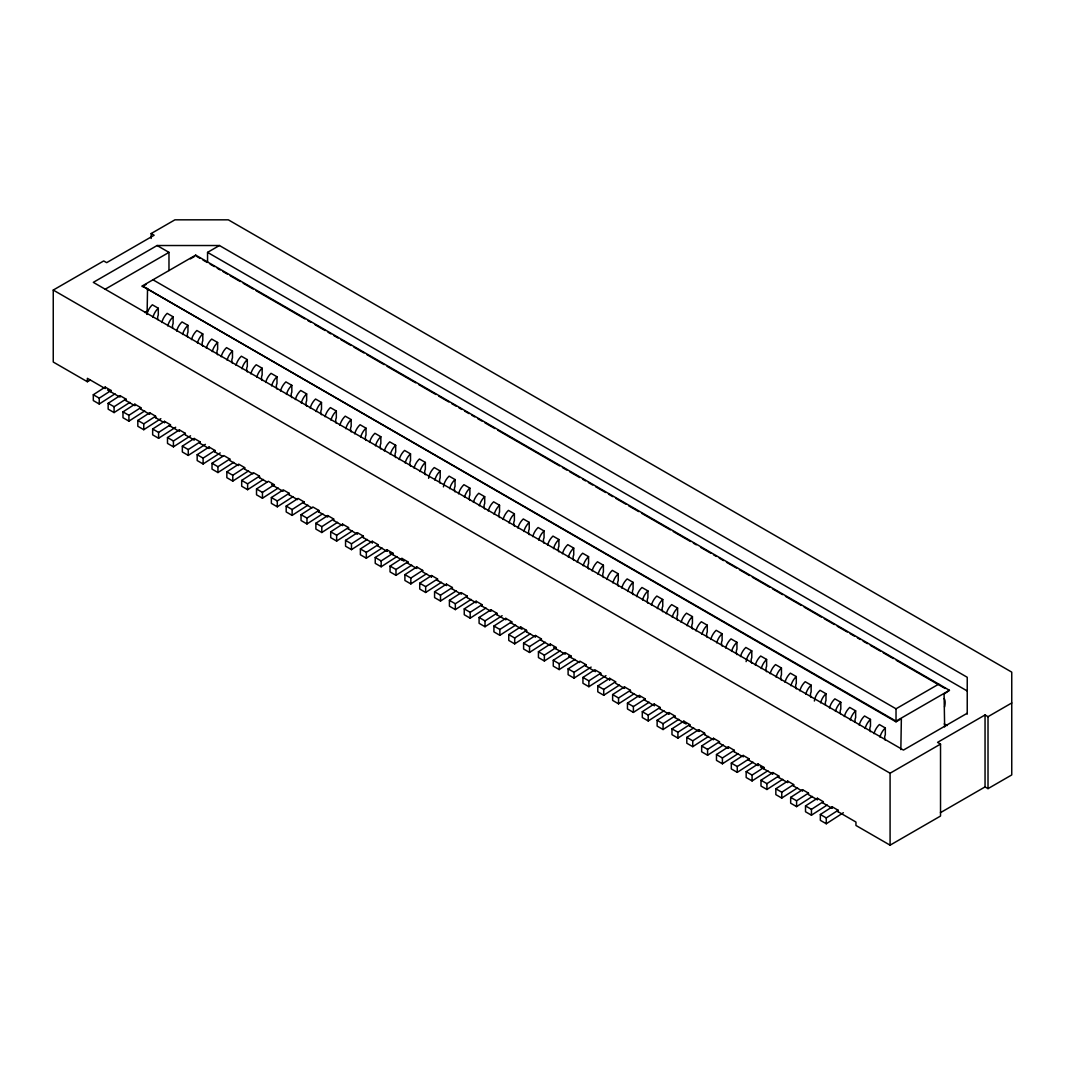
<?xml version="1.0" encoding="UTF-8"?>
<svg xmlns="http://www.w3.org/2000/svg" width="1065" height="1065" viewBox="0 0 1065 1065"><rect width="100%" height="100%" fill="white"/><g stroke="black" fill="none" stroke-linecap="round" stroke-linejoin="round"><path stroke-width="1.5" d="M147.103 314.441L147.542 288.442M900.844 749.6L901.363 718.729L896.024 721.817L142.271 285.966L195.694 255.121L949.434 690.293L944.083 694.061L944.642 726.942M115.02 393.81L99.245 404.008L93.307 400.573L93.307 394.742L105.182 387.074L111.119 390.496L111.119 392.013M99.245 404.008L99.245 398.164L111.119 390.496M129.863 402.384L114.088 412.568L108.151 409.146L108.151 403.315L120.012 395.647L125.95 399.069L125.95 400.573M114.088 412.568L114.088 406.737L125.95 399.069M144.707 410.944L128.918 421.141L122.981 417.706L122.981 411.875L134.856 404.207L140.793 407.629L140.793 409.146M128.918 421.141L128.918 415.297L140.793 407.629M160.855 418.665L143.762 429.701L137.824 426.28L137.824 420.449L149.699 412.767L155.623 416.202L155.623 417.706M143.762 429.701L143.762 423.87L155.623 416.202M175.685 427.225L158.592 438.274L152.654 434.839L152.654 429.009L164.529 421.341L170.467 424.762L170.467 426.28M158.592 438.274L158.592 432.43L170.467 424.762M190.529 435.798L173.435 446.834L167.498 443.413L167.498 437.569L179.373 429.901L185.31 433.335L185.31 434.839M173.435 446.834L173.435 441.003L185.31 433.335M205.372 444.358L188.265 455.407L182.341 451.973L182.341 446.142L194.203 438.474L200.14 441.895L200.14 443.413M188.265 455.407L188.265 449.563L200.14 441.895M220.202 452.931L203.109 463.967L197.171 460.546L197.171 454.702L209.046 447.034L214.984 450.468L214.984 451.973M203.109 463.967L203.109 458.136L214.984 450.468M233.728 462.343L217.952 472.541L212.015 469.106L212.015 463.275L223.876 455.607L229.814 459.028L229.814 460.546L238.507 465.551M217.952 472.541L217.952 466.696L229.814 459.028M248.558 470.903L232.782 481.1L226.845 477.679L226.845 471.835L238.72 464.167L244.657 467.602L244.657 469.106M232.782 481.1L232.782 475.27L244.657 467.602M263.401 479.476L247.626 489.674L241.688 486.239L241.688 480.408L253.55 472.74L259.487 476.162L259.487 477.679M247.626 489.674L247.626 483.829L259.487 476.162M278.231 488.036L262.456 498.234L256.519 494.812L256.519 488.968L268.393 481.3L274.331 484.735L274.331 486.239M262.456 498.234L262.456 492.403L274.331 484.735M293.075 496.61L277.299 506.807L271.362 503.372L271.362 497.541L283.237 489.873L289.161 493.295L289.161 494.812M277.299 506.807L277.299 500.963L289.161 493.295M307.918 505.169L292.13 515.367L286.192 511.946L286.192 506.101L298.067 498.433L304.004 501.868L304.004 503.372M292.13 515.367L292.13 509.536L304.004 501.868M322.748 513.743L306.973 523.94L301.036 520.505L301.036 514.675L312.91 507.007L318.834 510.428L318.834 511.946M306.973 523.94L306.973 518.096L318.834 510.428M337.592 522.303L321.803 532.5L315.879 529.079L315.879 523.235L327.74 515.567L333.678 519.001L333.678 520.505M321.803 532.5L321.803 526.669L333.678 519.001M352.422 530.876L336.647 541.073L330.709 537.639L330.709 531.808L342.584 524.14L348.521 527.561L348.521 529.079M336.647 541.073L336.647 535.229L348.521 527.561M367.265 539.436L351.477 549.633L345.553 546.212L345.553 540.368L357.414 532.7L363.351 536.134L363.351 537.639M351.477 549.633L351.477 543.802L363.351 536.134M382.095 548.009L366.32 558.193L360.383 554.772L360.383 548.941L372.257 541.273L378.195 544.694L378.195 546.212M366.32 558.193L366.32 552.362L378.195 544.694M396.939 556.569L381.163 566.766L375.226 563.345L375.226 557.501L387.088 549.833L393.025 553.268L393.025 554.772M381.163 566.766L381.163 560.936L393.025 553.268M411.769 565.142L395.994 575.326L390.056 571.905L390.056 566.074L401.931 558.406L407.868 561.827L407.868 563.345M395.994 575.326L395.994 569.495L407.868 561.827M426.612 573.702L410.837 583.9L404.9 580.478L404.9 574.634L416.774 566.966L422.698 570.401L422.698 571.905L431.365 576.911M410.837 583.9L410.837 578.069L422.698 570.401M441.456 582.275L425.667 592.46L419.73 589.038L419.73 583.207L431.605 575.539L437.542 578.961L437.542 580.478M425.667 592.46L425.667 586.629L437.542 578.961M456.286 590.835L440.511 601.033L434.573 597.598L434.573 591.767L446.448 584.099L452.372 587.521L452.372 589.038M440.511 601.033L440.511 595.202L452.372 587.521M471.129 599.409L455.341 609.593L449.417 606.171L449.417 600.341L461.278 592.673L467.215 596.094L467.215 597.598M455.341 609.593L455.341 603.762L467.215 596.094M485.96 607.969L470.184 618.166L464.247 614.731L464.247 608.9L476.122 601.232L482.059 604.654L482.059 606.171M470.184 618.166L470.184 612.322L482.059 604.654M502.121 615.69L485.014 626.726L479.09 623.305L479.09 617.474L490.952 609.806L496.889 613.227L496.889 614.731M485.014 626.726L485.014 620.895L496.889 613.227M515.633 625.102L499.858 635.299L493.92 631.865L493.92 626.034L505.795 618.366L511.732 621.787L511.732 623.305M499.858 635.299L499.858 629.455L511.732 621.787M530.476 633.662L514.701 643.859L508.764 640.438L508.764 634.607L520.625 626.926L526.563 630.36L526.563 631.865M514.701 643.859L514.701 638.028L526.563 630.36M545.307 642.235L529.531 652.432L523.594 648.998L523.594 643.167L535.469 635.499L541.406 638.92L541.406 640.438M529.531 652.432L529.531 646.588L541.406 638.92M560.15 650.795L544.375 660.992L538.437 657.571L538.437 651.74L550.299 644.059L556.236 647.493L556.236 648.998M544.375 660.992L544.375 655.161L556.236 647.493M574.994 659.368L559.205 669.566L553.268 666.131L553.268 660.3L565.142 652.632L571.08 656.053L571.08 657.571M559.205 669.566L559.205 663.721L571.08 656.053M591.142 667.089L574.048 678.125L568.111 674.704L568.111 668.86L579.986 661.192L585.91 664.627L585.91 666.131M574.048 678.125L574.048 672.295L585.91 664.627M605.972 675.649L588.878 686.699L582.941 683.264L582.941 677.433L594.816 669.765L600.753 673.187L600.753 674.704M588.878 686.699L588.878 680.855L600.753 673.187M619.497 685.061L603.722 695.259L597.785 691.837L597.785 685.993L609.659 678.325L615.583 681.76L615.583 683.264L624.236 688.256M603.722 695.259L603.722 689.428L615.583 681.76M634.341 693.635L618.552 703.832L612.628 700.397L612.628 694.566L624.489 686.898L630.427 690.32L630.427 691.837M618.552 703.832L618.552 697.988L630.427 690.32M649.171 702.194L633.395 712.392L627.458 708.97L627.458 703.126L639.333 695.458L645.27 698.893L645.27 700.397M633.395 712.392L633.395 706.561L645.27 698.893M664.014 710.768L648.226 720.965L642.302 717.53L642.302 711.7L654.163 704.032L660.1 707.453L660.1 708.97M648.226 720.965L648.226 715.121L660.1 707.453M678.844 719.328L663.069 729.525L657.132 726.104L657.132 720.26L669.006 712.591L674.944 716.026L674.944 717.53M663.069 729.525L663.069 723.694L674.944 716.026M693.688 727.901L677.912 738.098L671.975 734.664L671.975 728.833L683.837 721.165L689.774 724.586L689.774 726.104M677.912 738.098L677.912 732.254L689.774 724.586M708.518 736.461L692.743 746.658L686.805 743.237L686.805 737.393L698.68 729.725L704.617 733.159L704.617 734.664M692.743 746.658L692.743 740.827L704.617 733.159M723.361 745.034L707.586 755.231L701.649 751.797L701.649 745.966L713.523 738.298L719.447 741.719L719.447 743.237M707.586 755.231L707.586 749.387L719.447 741.719M738.205 753.594L722.416 763.791L716.479 760.37L716.479 754.526L728.354 746.858L734.291 750.293L734.291 751.797M722.416 763.791L722.416 757.961L734.291 750.293M753.035 762.167L737.26 772.351L731.322 768.93L731.322 763.099L743.197 755.431L749.121 758.852L749.121 760.37M737.26 772.351L737.26 766.52L749.121 758.852M767.878 770.727L752.09 780.925L746.166 777.503L746.166 771.659L758.027 763.991L763.964 767.426L763.964 768.93M752.09 780.925L752.09 775.094L763.964 767.426M782.708 779.3L766.933 789.485L760.996 786.063L760.996 780.232L772.87 772.564L778.808 775.986L778.808 777.503M766.933 789.485L766.933 783.654L778.808 775.986M797.552 787.86L781.763 798.058L775.839 794.636L775.839 788.792L787.701 781.124L793.638 784.559L793.638 786.063M781.763 798.058L781.763 792.227L793.638 784.559M812.382 796.434L796.607 806.618L790.669 803.196L790.669 797.366L802.544 789.698L808.481 793.119L808.481 794.636L817.095 799.602M796.607 806.618L796.607 800.787L808.481 793.119M827.225 804.994L811.45 815.191L805.513 811.756L805.513 805.925L817.374 798.257L823.312 801.679L823.312 803.196M811.45 815.191L811.45 809.36L823.312 801.679M843.374 812.715L826.28 823.751L820.343 820.33L820.343 814.499L832.218 806.831L838.155 810.252L838.155 811.756M826.28 823.751L826.28 817.92L838.155 810.252M90.259 380.072L87.37 381.736L53.25 362.033L53.25 290.066L103.691 260.952L106.66 262.656L154.145 235.245L151.177 233.541L151.177 238.44M151.177 233.541L174.913 219.829L228.336 219.829L1011.75 672.135L1011.75 774.934L988.014 788.633L985.045 786.915L940.435 812.675M967.233 714.109L967.233 677.273L219.43 245.522L157.114 245.522L93.307 282.358L903.44 750.08L967.233 713.244M105.182 289.214L168.976 252.378L168.976 270.55M142.271 286.645L146.278 284.328M190.342 258.888L194.349 256.572M207.555 262.296L207.555 252.378L219.43 245.522M144.88 312.551L147.715 310.913M152.961 279.789L896.024 708.797L938.744 684.129M949.434 690.293L896.024 721.125L142.271 285.966M1011.75 702.967L988.014 716.678L985.045 714.961L937.559 742.372L940.528 744.089L940.528 816.043L890.087 845.171L855.954 825.468L855.954 822.047L837.25 811.237M53.25 290.066L890.087 773.217L940.528 744.089M207.555 252.378L967.233 690.972M197.132 256.638L200.007 258.302M202.883 259.953L207.196 262.456M210.071 264.107L214.385 266.609M217.26 268.26L220.149 269.924M223.024 271.588L227.338 274.078M230.213 275.742L240.277 281.546M243.153 283.21L253.23 289.028M256.106 290.692L305.016 318.928M307.892 320.578L310.767 322.242M315.08 324.732L325.145 330.549M328.02 332.213L330.909 333.878M333.784 335.528L338.098 338.018M340.973 339.682L351.037 345.499M353.913 347.163L363.99 352.968M366.866 354.632L384.119 364.603M387.008 366.267L415.776 382.868M418.652 384.532L435.904 394.503M438.78 396.153L448.858 401.971M451.733 403.635L456.046 406.124M458.922 407.788L461.797 409.439M464.673 411.103L468.999 413.593M471.875 415.257L474.75 416.921M477.626 418.585L481.939 421.074M484.815 422.738L494.879 428.543M497.768 430.207L559.618 465.911M562.493 467.575L566.806 470.064M569.682 471.728L579.759 477.546M582.635 479.21L585.51 480.861M588.386 482.525L592.699 485.014M595.575 486.678L605.639 492.496M608.528 494.16L612.841 496.649M615.716 498.3L625.781 504.118M628.656 505.782L638.734 511.599M641.609 513.25L670.378 529.864M673.253 531.528L690.519 541.486M693.395 543.15L696.27 544.814M700.584 547.303L710.648 553.121M713.523 554.785L716.399 556.436M719.288 558.1L723.601 560.589M726.476 562.253L736.541 568.071M739.416 569.722L749.494 575.539M752.369 577.203L769.622 587.161M772.511 588.825L782.575 594.643M785.451 596.307L801.279 605.439M804.155 607.103L821.408 617.061M824.283 618.725L834.361 624.543M837.236 626.193L847.301 632.011M850.176 633.675L854.489 636.164M857.378 637.829L860.254 639.493M863.129 641.143L867.443 643.646M870.318 645.297L880.382 651.114M883.258 652.778L893.335 658.583M896.211 660.247L945.121 688.483M157.114 245.522L168.976 252.378M944.216 723.947L947.091 725.611M157.926 319.646A9.652 5.578 -60 0 1 157.647 317.556A4.193 2.423 -60 0 1 158.286 315.067L158.286 308.224L152.348 304.803A11.462 6.616 -60 0 0 146.983 313.922M172.77 328.206A9.652 5.578 -60 0 1 172.49 326.13A4.193 2.423 -60 0 1 173.116 323.64L173.116 316.798L167.178 313.363A11.462 6.616 -60 0 0 161.827 322.482M187.613 336.78A9.652 5.578 -60 0 1 187.32 334.69A4.193 2.423 -60 0 1 187.959 332.2L187.959 325.358L182.022 321.936A11.462 6.616 -60 0 0 176.657 331.055M202.789 346.205A9.652 5.578 -60 0 1 202.164 343.263A4.193 2.423 -60 0 1 202.789 340.773L202.789 333.931L196.865 330.496A11.462 6.616 -60 0 0 191.5 339.615M217.633 354.778A9.652 5.578 -60 0 1 216.994 351.823A4.193 2.423 -60 0 1 217.633 349.333L217.633 342.491L211.695 339.069A11.462 6.616 -60 0 0 206.344 348.188M232.476 363.338A9.652 5.578 -60 0 1 231.837 360.383A4.193 2.423 -60 0 1 232.476 357.907L232.476 351.064L226.539 347.629A11.462 6.616 -60 0 0 221.174 356.748M247.306 371.911A9.652 5.578 -60 0 1 246.667 368.956A4.193 2.423 -60 0 1 247.306 366.466L247.306 359.624L241.369 356.203A11.462 6.616 -60 0 0 236.017 365.322M262.15 380.471A9.652 5.578 -60 0 1 261.511 377.516A4.193 2.423 -60 0 1 262.15 375.04L262.15 368.197L256.212 364.762A11.462 6.616 -60 0 0 250.847 373.882M276.98 389.045A9.652 5.578 -60 0 1 276.341 386.089A4.193 2.423 -60 0 1 276.98 383.6L276.98 376.757L271.043 373.336A11.462 6.616 -60 0 0 265.691 382.441M291.823 397.604A9.652 5.578 -60 0 1 291.184 394.649A4.193 2.423 -60 0 1 291.823 392.173L291.823 385.33L285.886 381.896A11.462 6.616 -60 0 0 280.521 391.015M306.653 406.178A9.652 5.578 -60 0 1 306.028 403.222A4.193 2.423 -60 0 1 306.653 400.733L306.653 393.89L300.716 390.469A11.462 6.616 -60 0 0 295.364 399.575M321.497 414.738A9.652 5.578 -60 0 1 320.858 411.782A4.193 2.423 -60 0 1 321.497 409.306L321.497 402.464L315.56 399.029A11.462 6.616 -60 0 0 310.195 408.148M336.327 423.311A9.652 5.578 -60 0 1 335.701 420.356A4.193 2.423 -60 0 1 336.327 417.866L336.327 411.023L330.403 407.602A11.462 6.616 -60 0 0 325.038 416.708M351.17 431.871A9.652 5.578 -60 0 1 350.531 428.915A4.193 2.423 -60 0 1 351.17 426.439L351.17 419.597L345.233 416.162A11.462 6.616 -60 0 0 339.881 425.281M366.001 440.444A9.652 5.578 -60 0 1 365.375 437.489A4.193 2.423 -60 0 1 366.001 434.999L366.001 428.157L360.077 424.735A11.462 6.616 -60 0 0 354.712 433.841M380.844 449.004A9.652 5.578 -60 0 1 380.205 446.049A4.193 2.423 -60 0 1 380.844 443.559L380.844 436.73L374.907 433.295A11.462 6.616 -60 0 0 369.555 442.414M395.687 457.577A9.652 5.578 -60 0 1 395.048 454.622A4.193 2.423 -60 0 1 395.687 452.132L395.687 445.29L389.75 441.869A11.462 6.616 -60 0 0 384.385 450.974M410.518 466.137A9.652 5.578 -60 0 1 409.879 463.182A4.193 2.423 -60 0 1 410.518 460.692L410.518 453.863L404.58 450.428A11.462 6.616 -60 0 0 399.229 459.548M425.361 474.71A9.652 5.578 -60 0 1 424.722 471.755A4.193 2.423 -60 0 1 425.361 469.266L425.361 462.423L419.424 459.002A11.462 6.616 -60 0 0 414.059 468.107M440.191 483.27A9.652 5.578 -60 0 1 439.565 480.315A4.193 2.423 -60 0 1 440.191 477.826L440.191 470.983L434.254 467.562A11.462 6.616 -60 0 0 428.596 478.305M455.035 491.844A9.652 5.578 -60 0 1 454.396 488.888A4.193 2.423 -60 0 1 455.035 486.399L455.035 479.556L449.097 476.135A11.462 6.616 -60 0 0 443.426 486.878M469.865 500.404A9.652 5.578 -60 0 1 469.239 497.448A4.193 2.423 -60 0 1 469.865 494.959L469.865 488.116L463.941 484.695A11.462 6.616 -60 0 0 458.576 493.814M484.708 508.964A9.652 5.578 -60 0 1 484.069 506.021A4.193 2.423 -60 0 1 484.708 503.532L484.708 496.689L478.771 493.268A11.462 6.616 -60 0 0 473.406 502.374M499.538 517.537A9.652 5.578 -60 0 1 498.913 514.581A4.193 2.423 -60 0 1 499.538 512.092L499.538 505.249L493.614 501.828A11.462 6.616 -60 0 0 488.249 510.947M514.382 526.097A9.652 5.578 -60 0 1 513.743 523.155A4.193 2.423 -60 0 1 514.382 520.665L514.382 513.823L508.444 510.388A11.462 6.616 -60 0 0 503.093 519.507M529.225 534.67A9.652 5.578 -60 0 1 528.586 531.715A4.193 2.423 -60 0 1 529.225 529.225L529.225 522.382L523.288 518.961A11.462 6.616 -60 0 0 517.923 528.08M544.055 543.23A9.652 5.578 -60 0 1 543.416 540.288A4.193 2.423 -60 0 1 544.055 537.798L544.055 530.956L538.118 527.521A11.462 6.616 -60 0 0 532.766 536.64M558.899 551.803A9.652 5.578 -60 0 1 558.26 548.848A4.193 2.423 -60 0 1 558.899 546.358L558.899 539.516L552.961 536.094A11.462 6.616 -60 0 0 547.596 545.213M573.729 560.363A9.652 5.578 -60 0 1 573.09 557.421A4.193 2.423 -60 0 1 573.729 554.932L573.729 548.089L567.791 544.654A11.462 6.616 -60 0 0 562.44 553.773M588.572 568.936A9.652 5.578 -60 0 1 587.933 565.981A4.193 2.423 -60 0 1 588.572 563.491L588.572 556.649L582.635 553.228A11.462 6.616 -60 0 0 577.27 562.347M603.402 577.496A9.652 5.578 -60 0 1 602.777 574.541A4.193 2.423 -60 0 1 603.402 572.065L603.402 565.222L597.465 561.788A11.462 6.616 -60 0 0 592.113 570.907M618.246 586.07A9.652 5.578 -60 0 1 617.607 583.114A4.193 2.423 -60 0 1 618.246 580.625L618.246 573.782L612.308 570.361A11.462 6.616 -60 0 0 606.944 579.48M633.076 594.629A9.652 5.578 -60 0 1 632.45 591.674A4.193 2.423 -60 0 1 633.076 589.198L633.076 582.355L627.152 578.921A11.462 6.616 -60 0 0 621.787 588.04M647.919 603.203A9.652 5.578 -60 0 1 647.28 600.247A4.193 2.423 -60 0 1 647.919 597.758L647.919 590.915L641.982 587.494A11.462 6.616 -60 0 0 636.63 596.6M662.763 611.763A9.652 5.578 -60 0 1 662.124 608.807A4.193 2.423 -60 0 1 662.763 606.331L662.763 599.489L656.825 596.054A11.462 6.616 -60 0 0 651.461 605.173M677.593 620.336A9.652 5.578 -60 0 1 676.954 617.38A4.193 2.423 -60 0 1 677.593 614.891L677.593 608.048L671.656 604.627A11.462 6.616 -60 0 0 666.304 613.733M692.436 628.896A9.652 5.578 -60 0 1 691.797 625.94A4.193 2.423 -60 0 1 692.436 623.464L692.436 616.622L686.499 613.187A11.462 6.616 -60 0 0 681.134 622.306M707.266 637.469A9.652 5.578 -60 0 1 706.627 634.514A4.193 2.423 -60 0 1 707.266 632.024L707.266 625.182L701.329 621.76A11.462 6.616 -60 0 0 695.977 630.866M722.11 646.029A9.652 5.578 -60 0 1 721.471 643.074A4.193 2.423 -60 0 1 722.11 640.597L722.11 633.755L716.173 630.32A11.462 6.616 -60 0 0 710.808 639.439M736.94 654.602A9.652 5.578 -60 0 1 736.314 651.647A4.193 2.423 -60 0 1 736.94 649.157L736.94 642.315L731.003 638.894A11.462 6.616 -60 0 0 725.651 647.999M751.784 663.162A9.652 5.578 -60 0 1 751.144 660.207A4.193 2.423 -60 0 1 751.784 657.717L751.784 650.888L745.846 647.453A11.462 6.616 -60 0 0 740.481 656.572M766.614 671.735A9.652 5.578 -60 0 1 765.988 668.78A4.193 2.423 -60 0 1 766.614 666.291L766.614 659.448L760.69 656.027A11.462 6.616 -60 0 0 755.325 665.132M781.457 680.295A9.652 5.578 -60 0 1 780.818 677.34A4.193 2.423 -60 0 1 781.457 674.851L781.457 668.021L775.52 664.587A11.462 6.616 -60 0 0 770.168 673.706M796.287 688.869A9.652 5.578 -60 0 1 795.661 685.913A4.193 2.423 -60 0 1 796.287 683.424L796.287 676.581L790.363 673.16A11.462 6.616 -60 0 0 784.998 682.266M811.131 697.429A9.652 5.578 -60 0 1 810.492 694.473A4.193 2.423 -60 0 1 811.131 691.984L811.131 685.141L805.193 681.72A11.462 6.616 -60 0 0 799.842 690.839M825.615 705.136A9.652 5.578 -60 0 1 825.335 703.046A4.193 2.423 -60 0 1 825.974 700.557L825.974 693.714L820.037 690.293A11.462 6.616 -60 0 0 814.366 701.036M840.458 713.696A9.652 5.578 -60 0 1 840.165 711.606A4.193 2.423 -60 0 1 840.804 709.117L840.804 702.274L834.867 698.853A11.462 6.616 -60 0 0 829.515 707.972M855.288 722.27A9.652 5.578 -60 0 1 855.009 720.18A4.193 2.423 -60 0 1 855.648 717.69L855.648 710.848L849.71 707.426A11.462 6.616 -60 0 0 844.345 716.532M870.478 731.695A9.652 5.578 -60 0 1 869.839 728.74A4.193 2.423 -60 0 1 870.478 726.25L870.478 719.408L864.54 715.986A11.462 6.616 -60 0 0 859.189 725.105M885.321 740.255A9.652 5.578 -60 0 1 884.682 737.313A4.193 2.423 -60 0 1 885.321 734.823L885.321 727.981L879.384 724.546A11.462 6.616 -60 0 0 874.019 733.665M104.65 388.272L87.37 378.301L87.37 381.736M107.552 389.963L119.04 396.593M124.791 399.907L133.431 404.9M140.633 409.053L149.26 414.032M155.024 417.36L163.664 422.352M169.415 425.667L178.055 430.659M185.243 434.813L193.883 439.792M199.634 443.12L208.274 448.112M214.038 451.427L222.665 456.419M244.258 468.88L252.898 473.872M258.649 477.187L267.288 482.179M271.602 484.668L283.117 491.324M288.881 494.639L297.508 499.631M303.272 502.946L311.912 507.938M317.663 511.267L327.74 517.084L327.74 515.567M333.491 520.399L342.131 525.391M347.882 528.706L356.522 533.698M362.286 537.026L372.351 542.844M378.115 546.159L386.755 551.151M389.63 552.815L404.021 561.122M406.897 562.786L415.536 567.765M437.129 580.225L445.756 585.218M451.52 588.546L460.147 593.524M467.349 597.678L475.988 602.67M481.739 605.985L490.379 610.977M496.13 614.305L504.77 619.284M510.521 622.612L522.036 629.255M524.925 630.919L534.989 636.737M540.754 640.065L549.394 645.044M553.707 647.533L565.222 654.19M568.71 656.2L579.613 662.497M585.364 665.825L595.442 671.642M599.768 674.132L609.832 679.949M629.987 691.584L640.065 697.402M644.378 699.891L654.456 705.709M660.207 709.037L668.847 714.016M674.611 717.344L686.126 723.987M689.002 725.651L699.079 731.469M704.83 734.797L713.47 739.776L713.523 738.298M719.221 743.104L727.861 748.083M733.612 751.411L742.252 756.39M748.016 759.718L758.08 765.535M760.41 766.88L772.484 773.842M778.235 777.17L786.875 782.163M792.626 785.477L801.266 790.47M822.859 802.93L831.485 807.922M93.307 394.742L99.245 398.164M108.151 403.315L114.088 406.737M122.981 411.875L128.918 415.297M137.824 420.449L143.762 423.87M152.654 429.009L158.592 432.43M167.498 437.569L173.435 441.003M182.341 446.142L188.265 449.563M197.171 454.702L203.109 458.136M212.015 463.275L217.952 466.696M226.845 471.835L232.782 475.27M241.688 480.408L247.626 483.829M256.519 488.968L262.456 492.403M271.362 497.541L277.299 500.963M286.192 506.101L292.13 509.536M301.036 514.675L306.973 518.096M315.879 523.235L321.803 526.669M330.709 531.808L336.647 535.229M345.553 540.368L351.477 543.802M360.383 548.941L366.32 552.362M375.226 557.501L381.163 560.936M390.056 566.074L395.994 569.495M404.9 574.634L410.837 578.069M419.73 583.207L425.667 586.629M434.573 591.767L440.511 595.202M449.417 600.341L455.341 603.762M464.247 608.9L470.184 612.322M479.09 617.474L485.014 620.895M493.92 626.034L499.858 629.455M508.764 634.607L514.701 638.028M523.594 643.167L529.531 646.588M538.437 651.74L544.375 655.161M553.268 660.3L559.205 663.721M568.111 668.86L574.048 672.295M582.941 677.433L588.878 680.855M597.785 685.993L603.722 689.428M612.628 694.566L618.552 697.988M627.458 703.126L633.395 706.561M642.302 711.7L648.226 715.121M657.132 720.26L663.069 723.694M671.975 728.833L677.912 732.254M686.805 737.393L692.743 740.827M701.649 745.966L707.586 749.387M716.479 754.526L722.416 757.961M731.322 763.099L737.26 766.52M746.166 771.659L752.09 775.094M760.996 780.232L766.933 783.654M775.839 788.792L781.763 792.227M790.669 797.366L796.607 800.787M805.513 805.925L811.45 809.36M820.343 814.499L826.28 817.92M988.014 716.678L988.014 788.633M985.045 714.961L985.045 786.915M896.024 708.797L896.024 721.817M890.087 773.217L890.087 845.171M832.218 806.831L832.218 808.335M817.374 798.257L817.374 799.775M802.544 789.698L802.544 791.202M787.701 781.124L787.701 782.642M772.87 772.564L772.87 774.069M758.027 763.991L758.027 765.509M743.197 755.431L743.197 756.935M728.354 746.858L728.354 748.375M698.68 729.725L698.68 731.242M683.837 721.165L683.837 722.669M669.006 712.591L669.006 714.109M654.163 704.032L654.163 705.536M639.333 695.458L639.333 696.976M624.489 686.898L624.489 688.403M609.659 678.325L609.659 679.843M550.299 644.059L550.299 645.576M535.469 635.499L535.469 637.003M520.625 626.926L520.625 628.443M505.795 618.366L505.795 619.883M490.952 609.806L490.952 611.31M476.122 601.232L476.122 602.75M461.278 592.673L461.278 594.177M446.448 584.099L446.448 585.617M431.605 575.539L431.605 577.044M416.774 566.966L416.774 568.484M401.931 558.406L401.931 559.91M387.088 549.833L387.088 551.351M372.257 541.273L372.257 542.777M357.414 532.7L357.414 534.217M342.584 524.14L342.584 525.644M209.046 447.034L209.046 448.551M195.694 255.121L195.694 255.813M194.203 438.474L194.203 439.978M179.373 429.901L179.373 431.418M164.529 421.341L164.529 422.845M149.699 412.767L149.699 414.285M134.856 404.207L134.856 405.725M120.012 395.647L120.012 397.152M105.182 387.074L105.182 388.592M944.548 706.974A16.92 9.771 -60 0 0 945.134 702.407A11.462 6.616 -60 0 0 944.216 698.613M152.921 317.343A11.462 6.616 -60 0 1 158.286 308.224M167.764 325.917A11.462 6.616 -60 0 1 173.116 316.798M182.594 334.477A11.462 6.616 -60 0 1 187.959 325.358M197.438 343.037A11.462 6.616 -60 0 1 202.789 333.931M212.268 351.61A11.462 6.616 -60 0 1 217.633 342.491M227.111 360.17A11.462 6.616 -60 0 1 232.476 351.064M241.941 368.743A11.462 6.616 -60 0 1 247.306 359.624M256.785 377.303A11.462 6.616 -60 0 1 262.15 368.197M271.628 385.876A11.462 6.616 -60 0 1 276.98 376.757M286.458 394.436A11.462 6.616 -60 0 1 291.823 385.33M301.302 403.009A11.462 6.616 -60 0 1 306.653 393.89M316.132 411.569A11.462 6.616 -60 0 1 321.497 402.464M330.975 420.143A11.462 6.616 -60 0 1 336.327 411.023M345.805 428.702A11.462 6.616 -60 0 1 351.17 419.597M360.649 437.276A11.462 6.616 -60 0 1 366.001 428.157M375.479 445.836A11.462 6.616 -60 0 1 380.844 436.73M390.322 454.409A11.462 6.616 -60 0 1 395.687 445.29M405.166 462.969A11.462 6.616 -60 0 1 410.518 453.863M419.996 471.542A11.462 6.616 -60 0 1 425.361 462.423M434.839 480.102A11.462 6.616 -60 0 1 440.191 470.983M449.67 488.675A11.462 6.616 -60 0 1 455.035 479.556M464.513 497.235A11.462 6.616 -60 0 1 469.865 488.116M479.343 505.808A11.462 6.616 -60 0 1 484.708 496.689M494.187 514.368A11.462 6.616 -60 0 1 499.538 505.249M509.017 522.942A11.462 6.616 -60 0 1 514.382 513.823M523.86 531.502A11.462 6.616 -60 0 1 529.225 522.382M538.704 540.075A11.462 6.616 -60 0 1 544.055 530.956M553.534 548.635A11.462 6.616 -60 0 1 558.899 539.516M568.377 557.195A11.462 6.616 -60 0 1 573.729 548.089M583.207 565.768A11.462 6.616 -60 0 1 588.572 556.649M598.051 574.328A11.462 6.616 -60 0 1 603.402 565.222M612.881 582.901A11.462 6.616 -60 0 1 618.246 573.782M627.724 591.461A11.462 6.616 -60 0 1 633.076 582.355M642.554 600.034A11.462 6.616 -60 0 1 647.919 590.915M657.398 608.594A11.462 6.616 -60 0 1 662.763 599.489M672.228 617.168A11.462 6.616 -60 0 1 677.593 608.048M687.071 625.727A11.462 6.616 -60 0 1 692.436 616.622M701.915 634.301A11.462 6.616 -60 0 1 707.266 625.182M716.745 642.861A11.462 6.616 -60 0 1 722.11 633.755M731.588 651.434A11.462 6.616 -60 0 1 736.94 642.315M746.112 661.631A11.462 6.616 -60 0 1 751.784 650.888M761.262 668.567A11.462 6.616 -60 0 1 766.614 659.448M776.092 677.127A11.462 6.616 -60 0 1 781.457 668.021M790.936 685.7A11.462 6.616 -60 0 1 796.287 676.581M805.766 694.26A11.462 6.616 -60 0 1 811.131 685.141M820.609 702.833A11.462 6.616 -60 0 1 825.974 693.714M835.453 711.393A11.462 6.616 -60 0 1 840.804 702.274M850.283 719.967A11.462 6.616 -60 0 1 855.648 710.848M865.126 728.527A11.462 6.616 -60 0 1 870.478 719.408M879.956 737.1A11.462 6.616 -60 0 1 885.321 727.981"/></g></svg>
